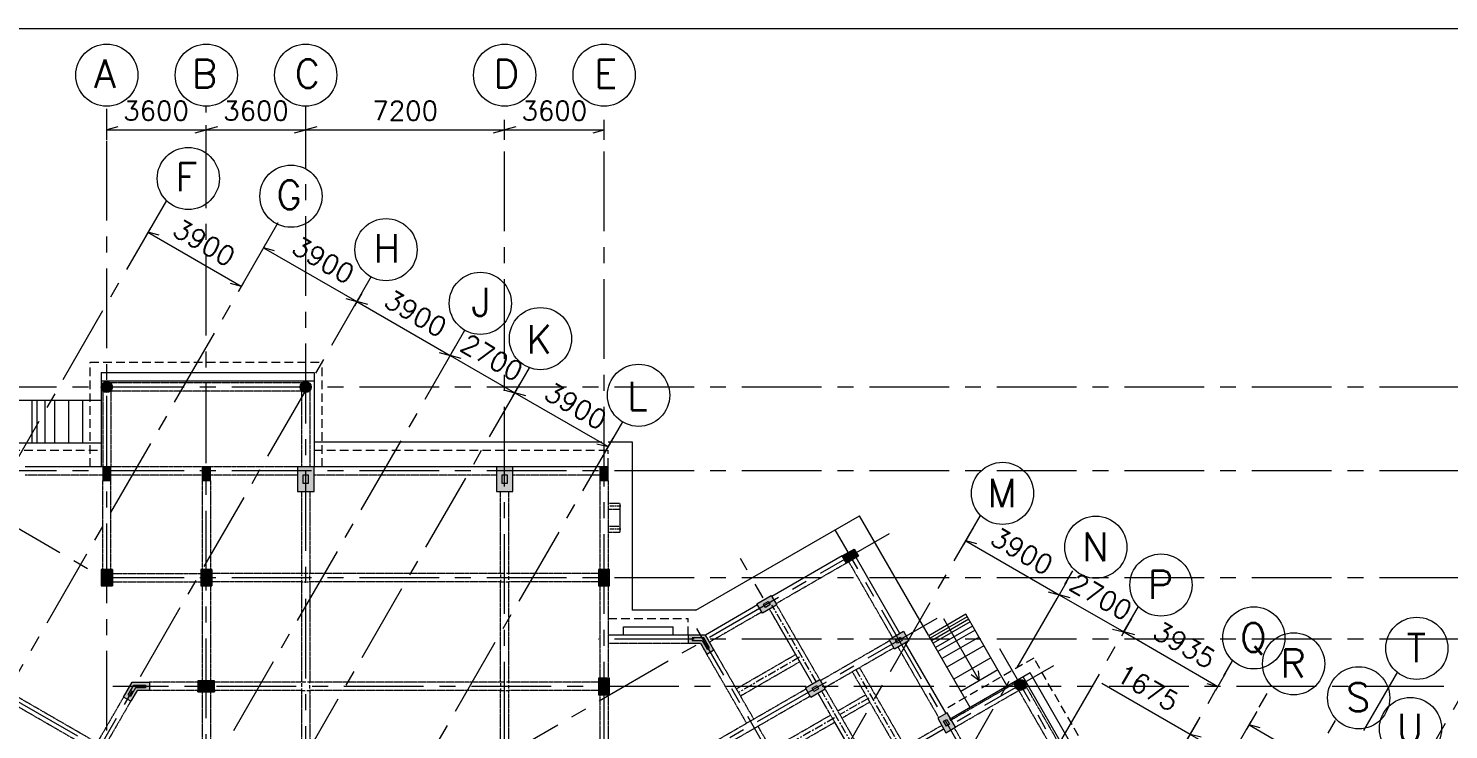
# Model space of a CAD drawing. Header units: millimetres. Extents: x 340192 to 549303, y -616317 to -538642.
# Drawn here: x 540848 to 546417, y -584065 to -581316 of the extents above; entities that cross this region are included whole.
import ezdxf
from ezdxf.enums import TextEntityAlignment as Align
from ezdxf.lldxf.tags import DXFTag

# ---------------------------------------------------------------- set-up
doc = ezdxf.new("R2010")
doc.units = ezdxf.units.MM
doc.header["$LTSCALE"] = 250
doc.header["$MEASUREMENT"] = 0
for name, pattern in [('( Center )', [2, 1.25, -0.25, 0.25, -0.25]), ('__CENTER__0', [2000, 1250, -250, 250, -250]), ('__HIDDEN__0', [375, 250, -125]), ('__HIDDEN__2', [375, 250, -125]), ('__HIDDEN__3', [375, 250, -125]), ('HIDDEN', [375, 250, -125]), ('HIDDENX2', [0.75, 0.5, -0.25])]:
    doc.linetypes.add(name, pattern=pattern)
doc.layers.get('DEFPOINTS').update_dxf_attribs({"lineweight": 0})
for name, color, linetype, lineweight in [('AR-GREENARY', 3, 'Continuous', 0), ('AR-PLTH-PROTCN', 5, 'Continuous', 0), ('AR-PROJ-ABV', 4, 'HIDDENX2', 0), ('AR-STAIR', 70, 'Continuous', 13), ('CV-AB-CJ', 2, 'Continuous', 0), ('CV-CB-BEAM', 7, 'Continuous', 0), ('CV-CB-CIVIL', 70, 'Continuous', 0), ('CV-CB-COLUMN', 3, 'Continuous', 0), ('CV-CB-GRID TXT', 6, 'Continuous', 0), ('CV-CB-REINFORCEMENT', 6, 'Continuous', 0), ('CV-CB-SHADE', 25, 'Continuous', 0), ('CV-COL', 3, 'Continuous', 0), ('CV-GRID_LINE', 8, 'CENTER', 0), ('CV-GRID_NO', 6, 'Continuous', 0), ('CV-MISC', 3, 'Continuous', 0)]:
    doc.layers.add(name, color=color, linetype=linetype, lineweight=lineweight)
doc.styles.add('ROMANS_0', font='romans.shx')
doc.styles.add('Style-romans', font='romans.shx')
tags = doc.linetypes.add('CENTER', pattern=[2, 1.25, -0.25, 0.25, -0.25]).pattern_tags.tags
tags[10:11] = [DXFTag(74, 4), DXFTag(75, 0), DXFTag(340, '0'), DXFTag(46, 1.0), DXFTag(50, 0.0), DXFTag(44, 0.0), DXFTag(45, 0.0)]
tags[8:9] = [DXFTag(74, 4), DXFTag(75, 0), DXFTag(340, '0'), DXFTag(46, 1.0), DXFTag(50, 0.0), DXFTag(44, 0.0), DXFTag(45, 0.0)]
tags[6:7] = [DXFTag(74, 4), DXFTag(75, 0), DXFTag(340, '0'), DXFTag(46, 1.0), DXFTag(50, 0.0), DXFTag(44, 0.0), DXFTag(45, 0.0)]
tags[4:5] = [DXFTag(74, 4), DXFTag(75, 0), DXFTag(340, '0'), DXFTag(46, 1.0), DXFTag(50, 0.0), DXFTag(44, 0.0), DXFTag(45, 0.0)]
doc.dimstyles.new('.15', dxfattribs={"dimtxt": 75, "dimasz": 0.00015, "dimexe": 18.75, "dimexo": 18.75, "dimgap": 37.5, "dimtad": 1, "dimdec": 0, "dimlfac": 9.227778, "dimzin": 0, "dimdsep": 46, "dimtxsty": 'ROMANS_0', "dimblk": 'TICK', "dimcen": 60, "dimclrd": 2, "dimclre": 2, "dimclrt": 3, "dimadec": 0, "dimazin": 0, "dimtfac": 1, "dimtdec": 0, "dimtofl": 0, "dimtmove": 0, "dimatfit": 3, "dimldrblk": 'TICK', "dimfxl": 1, "dimtolj": 1, "dimtzin": 0, "dimlwd": -1, "dimlwe": -1, "dimarcsym": 0})

# ---------------------------------------------------------------- blocks, each defined once
blk = doc.blocks.new('TICK')
at = {"color": 3}
blk.add_line((-289777.747, -77645.713), (0, 0), dxfattribs=at)
blk = doc.blocks.new('*D28')
at = {"layer": 'CV-CB-SHADE', "color": 2, "transparency": 16777216}
for p, q in [((541155.1, -581752.8), (541155.1, -581694.4)), ((541545.1, -581752.8), (541545.1, -581694.4))]:
    blk.add_line(p, q, dxfattribs=at)
at = {"layer": 'CV-CB-SHADE', "color": 0, "transparency": 16777216}
blk.add_line((541155.1, -581713.1), (541545.1, -581713.1), dxfattribs=at)
at = {"layer": 'DEFPOINTS', "color": 0, "transparency": 16777216}
for p in [(541545.1, -581713.1), (541155.1, -581771.5), (541545.1, -581771.5)]:
    blk.add_point(p, dxfattribs=at)
at = {"layer": 'CV-CB-SHADE', "color": 0, "transparency": 16777216, "xscale": 0.00015, "yscale": 0.00015, "zscale": 0.00015, "rotation": 180}
blk.add_blockref('TICK', (541155.1, -581713.1), dxfattribs=at)
at = {"layer": 'CV-CB-SHADE', "color": 0, "transparency": 16777216, "xscale": 0.00015, "yscale": 0.00015, "zscale": 0.00015}
blk.add_blockref('TICK', (541545.1, -581713.1), dxfattribs=at)
at = {"layer": 'CV-CB-SHADE', "color": 3, "transparency": 16777216, "insert": (541348.2, -581638.1), "char_height": 75, "attachment_point": 5, "style": 'ROMANS_0'}
blk.add_mtext('\\A1;3600', dxfattribs=at)
blk = doc.blocks.new('*D29')
at = {"layer": 'CV-CB-SHADE', "color": 2, "transparency": 16777216}
for p, q in [((541545.1, -581752.8), (541545.1, -581694.4)), ((541935.1, -581752.8), (541935.1, -581694.4))]:
    blk.add_line(p, q, dxfattribs=at)
at = {"layer": 'CV-CB-SHADE', "color": 0, "transparency": 16777216}
blk.add_line((541545.1, -581713.1), (541935.1, -581713.1), dxfattribs=at)
at = {"layer": 'DEFPOINTS', "color": 0, "transparency": 16777216}
for p in [(541935.1, -581713.1), (541545.1, -581771.5), (541935.1, -581771.5)]:
    blk.add_point(p, dxfattribs=at)
at = {"layer": 'CV-CB-SHADE', "color": 0, "transparency": 16777216, "xscale": 0.00015, "yscale": 0.00015, "zscale": 0.00015, "rotation": 180}
blk.add_blockref('TICK', (541545.1, -581713.1), dxfattribs=at)
at = {"layer": 'CV-CB-SHADE', "color": 0, "transparency": 16777216, "xscale": 0.00015, "yscale": 0.00015, "zscale": 0.00015}
blk.add_blockref('TICK', (541935.1, -581713.1), dxfattribs=at)
at = {"layer": 'CV-CB-SHADE', "color": 3, "transparency": 16777216, "insert": (541740.1, -581638.1), "char_height": 75, "attachment_point": 5, "style": 'ROMANS_0'}
blk.add_mtext('\\A1;3600', dxfattribs=at)
blk = doc.blocks.new('*D30')
at = {"layer": 'CV-CB-SHADE', "color": 2, "transparency": 16777216}
for p, q in [((541935.1, -581752.8), (541935.1, -581694.4)), ((542715.1, -581752.8), (542715.1, -581694.4))]:
    blk.add_line(p, q, dxfattribs=at)
at = {"layer": 'CV-CB-SHADE', "color": 0, "transparency": 16777216}
blk.add_line((541935.1, -581713.1), (542715.1, -581713.1), dxfattribs=at)
at = {"layer": 'DEFPOINTS', "color": 0, "transparency": 16777216}
for p in [(542715.1, -581713.1), (541935.1, -581771.5), (542715.1, -581771.5)]:
    blk.add_point(p, dxfattribs=at)
at = {"layer": 'CV-CB-SHADE', "color": 0, "transparency": 16777216, "xscale": 0.00015, "yscale": 0.00015, "zscale": 0.00015, "rotation": 180}
blk.add_blockref('TICK', (541935.1, -581713.1), dxfattribs=at)
at = {"layer": 'CV-CB-SHADE', "color": 0, "transparency": 16777216, "xscale": 0.00015, "yscale": 0.00015, "zscale": 0.00015}
blk.add_blockref('TICK', (542715.1, -581713.1), dxfattribs=at)
at = {"layer": 'CV-CB-SHADE', "color": 3, "transparency": 16777216, "insert": (542325.1, -581638.1), "char_height": 75, "attachment_point": 5, "style": 'ROMANS_0'}
blk.add_mtext('\\A1;7200', dxfattribs=at)
blk = doc.blocks.new('*D31')
at = {"layer": 'CV-CB-SHADE', "color": 2, "transparency": 16777216}
for p, q in [((542715.1, -581752.8), (542715.1, -581694.4)), ((543105.1, -581752.8), (543105.1, -581694.4))]:
    blk.add_line(p, q, dxfattribs=at)
at = {"layer": 'CV-CB-SHADE', "color": 0, "transparency": 16777216}
blk.add_line((542715.1, -581713.1), (543105.1, -581713.1), dxfattribs=at)
at = {"layer": 'DEFPOINTS', "color": 0, "transparency": 16777216}
for p in [(543105.1, -581713.1), (542715.1, -581771.5), (543105.1, -581771.5)]:
    blk.add_point(p, dxfattribs=at)
at = {"layer": 'CV-CB-SHADE', "color": 0, "transparency": 16777216, "xscale": 0.00015, "yscale": 0.00015, "zscale": 0.00015, "rotation": 180}
blk.add_blockref('TICK', (542715.1, -581713.1), dxfattribs=at)
at = {"layer": 'CV-CB-SHADE', "color": 0, "transparency": 16777216, "xscale": 0.00015, "yscale": 0.00015, "zscale": 0.00015}
blk.add_blockref('TICK', (543105.1, -581713.1), dxfattribs=at)
at = {"layer": 'CV-CB-SHADE', "color": 3, "transparency": 16777216, "insert": (542910.1, -581638.1), "char_height": 75, "attachment_point": 5, "style": 'ROMANS_0'}
blk.add_mtext('\\A1;3600', dxfattribs=at)
blk = doc.blocks.new('*D32')
at = {"layer": 'CV-CB-SHADE', "color": 2, "transparency": 16777216}
for p, q in [((541324.8, -582100.7), (541307.1, -582131.3)), ((541690.7, -582311.9), (541673, -582342.5))]:
    blk.add_line(p, q, dxfattribs=at)
at = {"layer": 'CV-CB-SHADE', "color": 0, "transparency": 16777216}
blk.add_line((541316.5, -582115), (541682.4, -582326.3), dxfattribs=at)
at = {"layer": 'DEFPOINTS', "color": 0, "transparency": 16777216}
for p in [(541334.2, -582084.5), (541700.1, -582295.7), (541682.4, -582326.3)]:
    blk.add_point(p, dxfattribs=at)
at = {"layer": 'CV-CB-SHADE', "color": 0, "transparency": 16777216, "xscale": 0.00015, "yscale": 0.00015, "zscale": 0.00015}
for p, rotation in [((541316.5, -582115), 150.0000000000014), ((541682.4, -582326.3), 330.0000000000014)]:
    blk.add_blockref('TICK', p, dxfattribs=dict(at, rotation=rotation))
at = {"layer": 'CV-CB-SHADE', "color": 3, "transparency": 16777216, "insert": (541536.9, -582155.7), "char_height": 75, "attachment_point": 5, "rotation": 330, "style": 'ROMANS_0'}
blk.add_mtext('\\A1;3900', dxfattribs=at)
blk = doc.blocks.new('*D33')
at = {"layer": 'CV-CB-SHADE', "color": 2, "transparency": 16777216}
for p, q in [((541777.8, -582161.1), (541760.1, -582191.6)), ((542154.5, -582353.5), (542126, -582402.9))]:
    blk.add_line(p, q, dxfattribs=at)
at = {"layer": 'CV-CB-SHADE', "color": 0, "transparency": 16777216}
blk.add_line((541769.5, -582175.4), (542135.4, -582386.6), dxfattribs=at)
at = {"layer": 'DEFPOINTS', "color": 0, "transparency": 16777216}
for p in [(541787.2, -582144.8), (542163.9, -582337.3), (542135.4, -582386.6)]:
    blk.add_point(p, dxfattribs=at)
at = {"layer": 'CV-CB-SHADE', "color": 0, "transparency": 16777216, "xscale": 0.00015, "yscale": 0.00015, "zscale": 0.00015}
for p, rotation in [((541769.5, -582175.4), 150.0000000016902), ((542135.4, -582386.6), 330.0000000016901)]:
    blk.add_blockref('TICK', p, dxfattribs=dict(at, rotation=rotation))
at = {"layer": 'CV-CB-SHADE', "color": 3, "transparency": 16777216, "insert": (542003.8, -582224.1), "char_height": 75, "attachment_point": 5, "rotation": 330, "style": 'ROMANS_0'}
blk.add_mtext('\\A1;3900', dxfattribs=at)
blk = doc.blocks.new('*D34')
at = {"layer": 'CV-CB-SHADE', "color": 2, "transparency": 16777216}
for p, q in [((542154.5, -582353.5), (542126, -582402.9)), ((542520.4, -582564.8), (542491.9, -582614.1))]:
    blk.add_line(p, q, dxfattribs=at)
at = {"layer": 'CV-CB-SHADE', "color": 0, "transparency": 16777216}
blk.add_line((542135.4, -582386.6), (542501.3, -582597.9), dxfattribs=at)
at = {"layer": 'DEFPOINTS', "color": 0, "transparency": 16777216}
for p in [(542163.9, -582337.3), (542529.8, -582548.6), (542501.3, -582597.9)]:
    blk.add_point(p, dxfattribs=at)
at = {"layer": 'CV-CB-SHADE', "color": 0, "transparency": 16777216, "xscale": 0.00015, "yscale": 0.00015, "zscale": 0.00015}
for p, rotation in [((542135.4, -582386.6), 150.0000000016902), ((542501.3, -582597.9), 330.0000000016901)]:
    blk.add_blockref('TICK', p, dxfattribs=dict(at, rotation=rotation))
at = {"layer": 'CV-CB-SHADE', "color": 3, "transparency": 16777216, "insert": (542366, -582433.2), "char_height": 75, "attachment_point": 5, "rotation": 330, "style": 'ROMANS_0'}
blk.add_mtext('\\A1;3900', dxfattribs=at)
blk = doc.blocks.new('*D35')
at = {"layer": 'CV-CB-SHADE', "color": 2, "transparency": 16777216}
for p, q in [((542520.4, -582564.8), (542491.9, -582614.1)), ((542773.7, -582711), (542745.2, -582760.4))]:
    blk.add_line(p, q, dxfattribs=at)
at = {"layer": 'CV-CB-SHADE', "color": 0, "transparency": 16777216}
blk.add_line((542501.3, -582597.9), (542754.6, -582744.1), dxfattribs=at)
at = {"layer": 'DEFPOINTS', "color": 0, "transparency": 16777216}
for p in [(542529.8, -582548.6), (542783.1, -582694.8), (542754.6, -582744.1)]:
    blk.add_point(p, dxfattribs=at)
at = {"layer": 'CV-CB-SHADE', "color": 0, "transparency": 16777216, "xscale": 0.00015, "yscale": 0.00015, "zscale": 0.00015}
for p, rotation in [((542501.3, -582597.9), 150.0000000016902), ((542754.6, -582744.1), 330.0000000016901)]:
    blk.add_blockref('TICK', p, dxfattribs=dict(at, rotation=rotation))
at = {"layer": 'CV-CB-SHADE', "color": 3, "transparency": 16777216, "insert": (542665.5, -582606.1), "char_height": 75, "attachment_point": 5, "rotation": 330, "style": 'ROMANS_0'}
blk.add_mtext('\\A1;2700', dxfattribs=at)
blk = doc.blocks.new('*D36')
at = {"layer": 'CV-CB-SHADE', "color": 2, "transparency": 16777216}
for p, q in [((542773.7, -582711), (542745.2, -582760.4)), ((543139.6, -582922.3), (543111.1, -582971.6))]:
    blk.add_line(p, q, dxfattribs=at)
at = {"layer": 'CV-CB-SHADE', "color": 0, "transparency": 16777216}
blk.add_line((542754.6, -582744.1), (543120.5, -582955.4), dxfattribs=at)
at = {"layer": 'DEFPOINTS', "color": 0, "transparency": 16777216}
for p in [(542783.1, -582694.8), (543149, -582906.1), (543120.5, -582955.4)]:
    blk.add_point(p, dxfattribs=at)
at = {"layer": 'CV-CB-SHADE', "color": 0, "transparency": 16777216, "xscale": 0.00015, "yscale": 0.00015, "zscale": 0.00015}
for p, rotation in [((542754.6, -582744.1), 150.0000000016902), ((543120.5, -582955.4), 330.0000000016901)]:
    blk.add_blockref('TICK', p, dxfattribs=dict(at, rotation=rotation))
at = {"layer": 'CV-CB-SHADE', "color": 3, "transparency": 16777216, "insert": (542994.2, -582795.9), "char_height": 75, "attachment_point": 5, "rotation": 330, "style": 'ROMANS_0'}
blk.add_mtext('\\A1;3900', dxfattribs=at)
blk = doc.blocks.new('*D55')
at = {"layer": 'CV-CB-SHADE', "color": 2, "transparency": 16777216}
for p, q in [((544553.7, -583272.4), (544514.2, -583340.9)), ((544919.6, -583483.7), (544880.1, -583552.1))]:
    blk.add_line(p, q, dxfattribs=at)
at = {"layer": 'CV-CB-SHADE', "color": 0, "transparency": 16777216}
blk.add_line((544523.6, -583324.6), (544889.5, -583535.9), dxfattribs=at)
at = {"layer": 'DEFPOINTS', "color": 0, "transparency": 16777216}
for p in [(544563.1, -583256.2), (544929, -583467.4), (544889.5, -583535.9)]:
    blk.add_point(p, dxfattribs=at)
at = {"layer": 'CV-CB-SHADE', "color": 0, "transparency": 16777216, "xscale": 0.00015, "yscale": 0.00015, "zscale": 0.00015}
for p, rotation in [((544523.6, -583324.6), 150.0000000000014), ((544889.5, -583535.9), 330.0000000000015)]:
    blk.add_blockref('TICK', p, dxfattribs=dict(at, rotation=rotation))
at = {"layer": 'CV-CB-SHADE', "color": 3, "transparency": 16777216, "insert": (544744, -583365.3), "char_height": 75, "attachment_point": 5, "rotation": 330, "style": 'ROMANS_0'}
blk.add_mtext('\\A1;3900', dxfattribs=at)
blk = doc.blocks.new('*D56')
at = {"layer": 'CV-CB-SHADE', "color": 2, "transparency": 16777216}
for p, q in [((544919.6, -583483.7), (544880.1, -583552.1)), ((545172.9, -583629.9), (545133.4, -583698.4))]:
    blk.add_line(p, q, dxfattribs=at)
at = {"layer": 'CV-CB-SHADE', "color": 0, "transparency": 16777216}
blk.add_line((544889.5, -583535.9), (545142.8, -583682.1), dxfattribs=at)
at = {"layer": 'DEFPOINTS', "color": 0, "transparency": 16777216}
for p in [(544929, -583467.4), (545182.3, -583613.7), (545142.8, -583682.1)]:
    blk.add_point(p, dxfattribs=at)
at = {"layer": 'CV-CB-SHADE', "color": 0, "transparency": 16777216, "xscale": 0.00015, "yscale": 0.00015, "zscale": 0.00015}
for p, rotation in [((544889.5, -583535.9), 150.0000000016902), ((545142.8, -583682.1), 330.0000000016901)]:
    blk.add_blockref('TICK', p, dxfattribs=dict(at, rotation=rotation))
at = {"layer": 'CV-CB-SHADE', "color": 3, "transparency": 16777216, "insert": (545053.6, -583544), "char_height": 75, "attachment_point": 5, "rotation": 330, "style": 'ROMANS_0'}
blk.add_mtext('\\A1;2700', dxfattribs=at)
blk = doc.blocks.new('*D57')
at = {"layer": 'CV-CB-SHADE', "color": 2, "transparency": 16777216}
for p, q in [((545172.9, -583629.9), (545133.4, -583698.4)), ((545542.1, -583843.1), (545502.6, -583911.5))]:
    blk.add_line(p, q, dxfattribs=at)
at = {"layer": 'CV-CB-SHADE', "color": 0, "transparency": 16777216}
blk.add_line((545142.8, -583682.1), (545512, -583895.3), dxfattribs=at)
at = {"layer": 'DEFPOINTS', "color": 0, "transparency": 16777216}
for p in [(545182.3, -583613.7), (545551.5, -583826.8), (545512, -583895.3)]:
    blk.add_point(p, dxfattribs=at)
at = {"layer": 'CV-CB-SHADE', "color": 0, "transparency": 16777216, "xscale": 0.00015, "yscale": 0.00015, "zscale": 0.00015}
for p, rotation in [((545142.8, -583682.1), 150.0000000016902), ((545512, -583895.3), 330.0000000016901)]:
    blk.add_blockref('TICK', p, dxfattribs=dict(at, rotation=rotation))
at = {"layer": 'CV-CB-SHADE', "color": 3, "transparency": 16777216, "insert": (545381, -583733), "char_height": 75, "attachment_point": 5, "rotation": 330, "style": 'ROMANS_0'}
blk.add_mtext('\\A1;3935', dxfattribs=at)
blk = doc.blocks.new('*D58')
at = {"layer": 'CV-CB-SHADE', "color": 0, "transparency": 16777216}
for p, q in [((545403.3, -584083.4), (545056.9, -583883.4)), ((545560.5, -584174.2), (545403.3, -584083.4))]:
    blk.add_line(p, q, dxfattribs=at)
at = {"layer": 'CV-CB-SHADE', "color": 2, "transparency": 16777216}
for p, q in [((545433.5, -584031.2), (545394, -584099.7)), ((545590.6, -584122), (545551.1, -584190.4))]:
    blk.add_line(p, q, dxfattribs=at)
at = {"layer": 'DEFPOINTS', "color": 0, "transparency": 16777216}
for p in [(545442.8, -584015), (545600, -584105.7), (545560.5, -584174.2)]:
    blk.add_point(p, dxfattribs=at)
at = {"layer": 'CV-CB-SHADE', "color": 0, "transparency": 16777216, "xscale": 0.00015, "yscale": 0.00015, "zscale": 0.00015}
for p, rotation in [((545403.3, -584083.4), 150.0000000016902), ((545560.5, -584174.2), 330.0000000016901)]:
    blk.add_blockref('TICK', p, dxfattribs=dict(at, rotation=rotation))
at = {"layer": 'CV-CB-SHADE', "color": 3, "transparency": 16777216, "insert": (545236.7, -583900.6), "char_height": 75, "attachment_point": 5, "rotation": 330, "style": 'ROMANS_0'}
blk.add_mtext('\\A1;1675', dxfattribs=at)
blk = doc.blocks.new('*D59')
at = {"layer": 'CV-CB-SHADE', "color": 2, "transparency": 16777216}
for p, q in [((545664.2, -583994.4), (545624.7, -584062.9)), ((545911, -584136.9), (545871.5, -584205.3))]:
    blk.add_line(p, q, dxfattribs=at)
at = {"layer": 'CV-CB-SHADE', "color": 0, "transparency": 16777216}
for p, q in [((545634.1, -584046.6), (545880.8, -584189.1)), ((545880.8, -584189.1), (546174.7, -584358.7))]:
    blk.add_line(p, q, dxfattribs=at)
at = {"layer": 'DEFPOINTS', "color": 0, "transparency": 16777216}
for p in [(545673.6, -583978.2), (545920.4, -584120.7), (545880.8, -584189.1)]:
    blk.add_point(p, dxfattribs=at)
at = {"layer": 'CV-CB-SHADE', "color": 0, "transparency": 16777216, "xscale": 0.00015, "yscale": 0.00015, "zscale": 0.00015}
for p, rotation in [((545634.1, -584046.6), 150.0000000016902), ((545880.8, -584189.1), 330.0000000016901)]:
    blk.add_blockref('TICK', p, dxfattribs=dict(at, rotation=rotation))
at = {"layer": 'CV-CB-SHADE', "color": 3, "transparency": 16777216, "insert": (546065.3, -584209), "char_height": 75, "attachment_point": 5, "rotation": 330, "style": 'ROMANS_0'}
blk.add_mtext('\\A1;2630', dxfattribs=at)

msp = doc.modelspace()

# ---------------------------------------------------------------- hatches: boundary and pattern name
at = {"layer": 'CV-CB-SHADE', "linetype": 'Continuous', "ltscale": 0.000108333}
h = msp.add_hatch(color=256, dxfattribs=at)
edge = h.paths.add_edge_path()
edge.add_arc((541155.09, -582721.67), 21.67, 0, 360)
h = msp.add_hatch(color=256, dxfattribs=at)
edge = h.paths.add_edge_path()
edge.add_arc((541935.09, -582721.67), 21.67, 0, 360)
at = {"layer": 'CV-CB-SHADE', "ltscale": 0.000135417}
msp.add_hatch(color=25, dxfattribs=at).paths.add_polyline_path([(541956.76, -582721.67, 1), (541913.43, -582721.67, 1)])
at = {"layer": 'CV-CB-SHADE', "ltscale": 0.108333, "extrusion": (0, 0, -1)}
for points in [[(-541171.34, -583088.37), (-541171.34, -583081.33), (-541171.34, -583048.83), (-541171.34, -583034.21), (-541138.84, -583034.21), (-541138.84, -583048.83), (-541138.84, -583081.33), (-541138.84, -583088.37)], [(-541561.34, -583088.37), (-541561.34, -583081.33), (-541561.34, -583048.83), (-541561.34, -583034.21), (-541528.84, -583034.21), (-541528.84, -583048.83), (-541528.84, -583081.33), (-541528.84, -583088.37)], [(-541967.59, -583131.71), (-541967.59, -583034.21), (-541902.59, -583034.21), (-541902.59, -583131.71)], [(-542747.59, -583131.71), (-542747.59, -583034.21), (-542682.59, -583034.21), (-542682.59, -583131.71)], [(-543121.34, -583088.37), (-543121.34, -583081.33), (-543121.34, -583048.83), (-543121.34, -583034.21), (-543088.84, -583034.21), (-543088.84, -583048.83), (-543088.84, -583081.33), (-543088.84, -583088.37)], [(-544055.32, -583412.16), (-544102.23, -583385.07), (-544085.98, -583356.93), (-544039.07, -583384.01)], [(-541176.76, -583501.67), (-541176.76, -583436.67), (-541133.43, -583436.67), (-541133.43, -583501.67)], [(-541566.76, -583501.67), (-541566.76, -583436.67), (-541523.43, -583436.67), (-541523.43, -583501.67)], [(-543126.76, -583501.67), (-543126.76, -583436.67), (-543083.43, -583436.67), (-543083.43, -583501.67)], [(-543725.71, -583608.71), (-543782, -583576.21), (-543760.34, -583538.68), (-543704.04, -583571.18)], [(-544244.05, -583749.25), (-544300.34, -583716.75), (-544278.68, -583679.22), (-544222.39, -583711.72)], [(-541577.59, -583917.12), (-541577.59, -583873.79), (-541512.59, -583873.79), (-541512.59, -583917.12)], [(-543126.76, -583927.96), (-543126.76, -583862.96), (-543083.43, -583862.96), (-543083.43, -583927.96)], [(-543916.15, -583938.56), (-543972.44, -583906.06), (-543950.78, -583868.54), (-543894.49, -583901.04)], [(-544445.73, -584076.89), (-544483.25, -584055.23), (-544450.75, -583998.94), (-544413.23, -584020.6)]]:
    msp.add_hatch(color=25, dxfattribs=at).paths.add_polyline_path(points)
at = {"layer": 'CV-CB-SHADE', "linetype": 'Continuous', "ltscale": 0.108333, "extrusion": (0, 0, -1)}
for points in [[(-543507.84, -583768.68), (-543535.98, -583752.43), (-543502.23, -583693.96), (-543434.71, -583693.96), (-543434.71, -583726.46), (-543483.46, -583726.46)], [(-541249.3, -583953.93), (-541273.68, -583911.71), (-541322.43, -583911.71), (-541322.43, -583879.21), (-541254.92, -583879.21), (-541221.16, -583937.68)]]:
    msp.add_hatch(color=25, dxfattribs=at).paths.add_polyline_path(points)
at = {"layer": 'CV-CB-SHADE', "linetype": 'Continuous', "ltscale": 0.000108333}
h = msp.add_hatch(color=256, dxfattribs=at)
edge = h.paths.add_edge_path()
edge.add_arc((544737.82, -583889.49), 21.67, 0, 360)

# ---------------------------------------------------------------- linework, layer by layer
at = {"layer": 'AR-GREENARY', "ltscale": 0.000108333}
msp.add_line((543141.39, -582936.71, -232618.36), (543166.3, -582936.71, -232618.36), dxfattribs=at)
at = {"layer": 'AR-PLTH-PROTCN', "color": 21, "ltscale": 0.000108333}
for p, q in [((541967.59, -582936.71, -232618.36), (543096.43, -582936.71, -232618.36)), ((543121.34, -582936.71, -232618.36), (543215.05, -582936.71, -232618.36)), ((543215.05, -582936.71, -232618.36), (543215.05, -583596.46, -232618.36)), ((543465.45, -583596.46, -232618.36), (544106.61, -583226.28, -232618.36)), ((544376.9, -583694.44, -232618.36), (544106.61, -583226.28, -232618.36)), ((543465.45, -583596.46, -232618.36), (543215.05, -583596.46, -232618.36))]:
    msp.add_line(p, q, dxfattribs=at)
at = {"layer": 'AR-PROJ-ABV', "linetype": '__HIDDEN__2', "ltscale": 0.000541667}
for p, q in [((541090.09, -582624.17, -232618.36), (542000.09, -582624.17, -232618.36)), ((541090.09, -583034.21, -232618.36), (541090.09, -582624.17, -232618.36)), ((542000.09, -583034.21, -232618.36), (542000.09, -582624.17, -232618.36)), ((540729.53, -582969.21, -232618.36), (541133.43, -582969.21, -232618.36)), ((541967.59, -582969.21, -232618.36), (543121.34, -582969.21, -232618.36)), ((543121.34, -583034.21, -232618.36), (543121.34, -582969.21, -232618.36)), ((543121.34, -583628.96, -232618.36), (543434.71, -583628.96, -232618.36)), ((543434.71, -583693.96, -232618.36), (543434.71, -583628.96, -232618.36)), ((544789.76, -583784.45, -232618.36), (544437.94, -583987.57, -232618.36)), ((545244.76, -584572.53, -232618.36), (544789.76, -583784.45, -232618.36))]:
    msp.add_line(p, q, dxfattribs=at)
at = {"layer": 'AR-STAIR', "ltscale": 0.000108333}
for p, q in [((543180.53, -583661.35, -232618.36), (543375.53, -583661.35, -232618.36)), ((543180.53, -583693.85, -232618.36), (543180.53, -583661.35, -232618.36)), ((543375.53, -583693.85, -232618.36), (543375.53, -583661.35, -232618.36)), ((543180.53, -583693.85, -232618.36), (543375.53, -583693.85, -232618.36))]:
    msp.add_line(p, q, dxfattribs=at)
at = {"layer": 'CV-AB-CJ', "color": 2, "ltscale": 0.108333, "elevation": -232618.36, "flags": 128}
for points in [[(543495.97, -583704.79), (543450.96, -583704.79), (543450.96, -583715.62), (543489.72, -583715.62), (543509.09, -583749.19), (543518.48, -583743.77), (543495.97, -583704.79)], [(541261.17, -583890.04), (541306.18, -583890.04), (541306.18, -583900.87), (541267.42, -583900.87), (541248.05, -583934.44), (541238.67, -583929.02), (541261.17, -583890.04)]]:
    msp.add_lwpolyline(points, dxfattribs=at)
at = {"layer": 'CV-AB-CJ', "color": 2, "ltscale": 0.000135417}
for centre in [(541155.09, -582721.67, -232618.36), (541935.09, -582721.67, -232618.36), (544737.82, -583889.49, -232618.36)]:
    msp.add_circle(centre, 7.22, dxfattribs=at)
at = {"layer": 'CV-AB-CJ', "color": 2, "ltscale": 0.108333}
for points in [[(541149.68, -583052.24, -232618.36), (541160.51, -583052.24, -232618.36), (541160.51, -583070.34, -232618.36), (541149.68, -583070.34, -232618.36)], [(541539.68, -583052.24, -232618.36), (541550.51, -583052.24, -232618.36), (541550.51, -583070.34, -232618.36), (541539.68, -583070.34, -232618.36)], [(541945.93, -583066.71, -232618.36), (541924.26, -583066.71, -232618.36), (541924.26, -583099.21, -232618.36), (541945.93, -583099.21, -232618.36)], [(542725.93, -583066.71, -232618.36), (542704.26, -583066.71, -232618.36), (542704.26, -583099.21, -232618.36), (542725.93, -583099.21, -232618.36)], [(543099.68, -583052.24, -232618.36), (543110.51, -583052.24, -232618.36), (543110.51, -583070.34, -232618.36), (543099.68, -583070.34, -232618.36)], [(544081.18, -583384.72, -232618.36), (544075.76, -583375.34, -232618.36), (544060.13, -583384.36, -232618.36), (544065.54, -583393.74, -232618.36)]]:
    msp.add_3dface(points, dxfattribs=at)
at = {"layer": 'CV-AB-CJ', "color": 2, "ltscale": 0.000135417}
for points in [[(541162.32, -583458.33, -232618.36), (541147.87, -583458.33, -232618.36), (541147.87, -583480, -232618.36), (541162.32, -583480, -232618.36)], [(541552.32, -583458.33, -232618.36), (541537.87, -583458.33, -232618.36), (541537.87, -583480, -232618.36), (541552.32, -583480, -232618.36)], [(543112.32, -583458.33, -232618.36), (543097.87, -583458.33, -232618.36), (543097.87, -583480, -232618.36), (543112.32, -583480, -232618.36)], [(543749.07, -583562.16, -232618.36), (543756.22, -583574.72, -232618.36), (543737.39, -583585.44, -232618.36), (543730.25, -583572.89, -232618.36)], [(544267.14, -583702.86, -232618.36), (544274.29, -583715.42, -232618.36), (544255.46, -583726.14, -232618.36), (544248.32, -583713.58, -232618.36)], [(541555.93, -583902.68, -232618.36), (541555.93, -583888.23, -232618.36), (541534.26, -583888.23, -232618.36), (541534.26, -583902.68, -232618.36)], [(543112.32, -583884.62, -232618.36), (543097.87, -583884.62, -232618.36), (543097.87, -583906.29, -232618.36), (543112.32, -583906.29, -232618.36)], [(543939.25, -583892.18, -232618.36), (543946.39, -583904.73, -232618.36), (543927.56, -583915.45, -232618.36), (543920.42, -583902.9, -232618.36)], [(544459.91, -584043.69, -232618.36), (544447.4, -584050.91, -232618.36), (544436.57, -584032.14, -232618.36), (544449.08, -584024.92, -232618.36)]]:
    msp.add_3dface(points, dxfattribs=at)
at = {"layer": 'CV-CB-BEAM', "linetype": 'HIDDEN', "ltscale": 4.33333e-07}
for p, q in [((541138.84, -582736, -232618.36), (541138.84, -583034.21, -232618.36)), ((541920.76, -582705.42, -232618.36), (541169.43, -582705.42, -232618.36)), ((541171.34, -582736, -232618.36), (541171.34, -583034.21, -232618.36)), ((541918.84, -582737.92, -232618.36), (541171.34, -582737.92, -232618.36)), ((541918.84, -582736, -232618.36), (541918.84, -583034.21, -232618.36)), ((541951.34, -582736, -232618.36), (541951.34, -583034.21, -232618.36)), ((541138.84, -583066.71, -232618.36), (540834.57, -583066.71, -232618.36)), ((541528.84, -583034.21, -232618.36), (541171.34, -583034.21, -232618.36)), ((541528.84, -583066.71, -232618.36), (541171.34, -583066.71, -232618.36)), ((541902.59, -583034.21, -232618.36), (541561.34, -583034.21, -232618.36)), ((541902.59, -583066.71, -232618.36), (541561.34, -583066.71, -232618.36)), ((542682.59, -583066.71, -232618.36), (541967.59, -583066.71, -232618.36)), ((543088.84, -583066.71, -232618.36), (542747.59, -583066.71, -232618.36)), ((541138.84, -583436.67, -232618.36), (541138.84, -583088.37, -232618.36)), ((541171.34, -583436.67, -232618.36), (541171.34, -583088.37, -232618.36)), ((541528.84, -583088.37, -232618.36), (541528.84, -583436.67, -232618.36)), ((541561.34, -583088.37, -232618.36), (541561.34, -583436.67, -232618.36)), ((543088.84, -583088.37, -232618.36), (543088.84, -583436.67, -232618.36)), ((543121.34, -583088.37, -232618.36), (543121.34, -583436.67, -232618.36)), ((541918.84, -583131.71, -232618.36), (541918.84, -583452.92, -232618.36)), ((541951.34, -583131.71, -232618.36), (541951.34, -583452.92, -232618.36)), ((542698.84, -583452.92, -232618.36), (542698.84, -583131.71, -232618.36)), ((542731.34, -583452.92, -232618.36), (542731.34, -583131.71, -232618.36)), ((544236.46, -583703.6, -232618.36), (544064.97, -583406.58, -232618.36)), ((541176.76, -583452.92, -232618.36), (541523.43, -583452.92, -232618.36)), ((541918.84, -583452.92, -232618.36), (541566.76, -583452.92, -232618.36)), ((542698.84, -583452.92, -232618.36), (541951.34, -583452.92, -232618.36)), ((543083.43, -583452.92, -232618.36), (542731.34, -583452.92, -232618.36)), ((544055.32, -583412.16, -232618.36), (543779.29, -583571.52, -232618.36)), ((541176.76, -583485.42, -232618.36), (541523.43, -583485.42, -232618.36)), ((541528.84, -583501.67, -232618.36), (541528.84, -583873.79, -232618.36)), ((541561.34, -583501.67, -232618.36), (541561.34, -583873.79, -232618.36)), ((541918.84, -583485.42, -232618.36), (541566.76, -583485.42, -232618.36)), ((541918.84, -583485.42, -232618.36), (541918.84, -583879.21, -232618.36)), ((542698.84, -583485.42, -232618.36), (541951.34, -583485.42, -232618.36)), ((541951.34, -583485.42, -232618.36), (541951.34, -583879.21, -232618.36)), ((542698.84, -583879.21, -232618.36), (542698.84, -583485.42, -232618.36)), ((543083.43, -583485.42, -232618.36), (542731.34, -583485.42, -232618.36)), ((542731.34, -583879.21, -232618.36), (542731.34, -583485.42, -232618.36)), ((543088.84, -583501.67, -232618.36), (543088.84, -583862.96, -232618.36)), ((543121.34, -583501.67, -232618.36), (543121.34, -583693.96, -232618.36)), ((543953.49, -583873.23, -232618.36), (543782, -583576.21, -232618.36)), ((543723, -583604.02, -232618.36), (543518.48, -583722.1, -232618.36)), ((543922.63, -583884.79, -232618.36), (543753.86, -583592.46, -232618.36)), ((543121.34, -583693.96, -232618.36), (543121.34, -583862.96, -232618.36)), ((543121.34, -583726.46, -232618.36), (543434.71, -583726.46, -232618.36)), ((544225.09, -583716.42, -232618.36), (543953.22, -583873.38, -232618.36)), ((544417.92, -584017.89, -232618.36), (544258.12, -583741.13, -232618.36)), ((543664.52, -584040.06, -232618.36), (543507.84, -583768.68, -232618.36)), ((543692.67, -584023.81, -232618.36), (543535.98, -583752.43, -232618.36)), ((543856.55, -583770.95, -232618.36), (543624.15, -583905.13, -232618.36)), ((543872.8, -583799.1, -232618.36), (543640.4, -583933.28, -232618.36)), ((544241.34, -583744.56, -232618.36), (543969.74, -583901.37, -232618.36)), ((544257.79, -584147.87, -232618.36), (544079.04, -583838.27, -232618.36)), ((544285.93, -584131.62, -232618.36), (544107.18, -583822.02, -232618.36)), ((541512.59, -583879.21, -232618.36), (541322.43, -583879.21, -232618.36)), ((541918.84, -583879.21, -232618.36), (541577.59, -583879.21, -232618.36)), ((541918.84, -583907.92, -232618.36), (541918.84, -584269.21, -232618.36)), ((542698.84, -583879.21, -232618.36), (541951.34, -583879.21, -232618.36)), ((541951.34, -583907.92, -232618.36), (541951.34, -584269.21, -232618.36)), ((542698.84, -584269.21, -232618.36), (542698.84, -583907.92, -232618.36)), ((543083.43, -583879.21, -232618.36), (542731.34, -583879.21, -232618.36)), ((542731.34, -584269.21, -232618.36), (542731.34, -583907.92, -232618.36)), ((543897.19, -583905.73, -232618.36), (543166.34, -584327.69, -232618.36)), ((544148.49, -584210.98, -232618.36), (543969.74, -583901.37, -232618.36)), ((544717.29, -583882.58, -232618.36), (544462.31, -584029.79, -232618.36)), ((545134.73, -584544.45, -232618.36), (544759.06, -583893.77, -232618.36)), ((540774.74, -583955.81, -232618.36), (541084.34, -584134.56, -232618.36)), ((540790.99, -583927.67, -232618.36), (541100.59, -584106.42, -232618.36)), ((541120.66, -584111.75, -232618.36), (541221.16, -583937.68, -232618.36)), ((541148.8, -584128, -232618.36), (541249.3, -583953.93, -232618.36)), ((541512.59, -583911.71, -232618.36), (541322.43, -583911.71, -232618.36)), ((541528.84, -583917.12, -232618.36), (541528.84, -584301.71, -232618.36)), ((541561.34, -583917.12, -232618.36), (541561.34, -584301.71, -232618.36)), ((541918.84, -583911.71, -232618.36), (541577.59, -583911.71, -232618.36)), ((542698.84, -583911.71, -232618.36), (541951.34, -583911.71, -232618.36)), ((543083.43, -583911.71, -232618.36), (542731.34, -583911.71, -232618.36)), ((543088.84, -583927.96, -232618.36), (543088.84, -584301.71, -232618.36)), ((543121.34, -583927.96, -232618.36), (543121.34, -584301.71, -232618.36)), ((543913.44, -583933.87, -232618.36), (543182.59, -584355.83, -232618.36)), ((544117.63, -584222.54, -232618.36), (543944.3, -583922.31, -232618.36)), ((544131.31, -583928.81, -232618.36), (544021.74, -583992.07, -232618.36)), ((544147.56, -583956.95, -232618.36), (544037.99, -584020.21, -232618.36)), ((544731.87, -583911.69, -232618.36), (544478.56, -584057.94, -232618.36)), ((545105.62, -584559.04, -232618.36), (544731.87, -583911.69, -232618.36)), ((543993.86, -584008.16, -232618.36), (543761.19, -584142.49, -232618.36)), ((543887.67, -584361.56, -232618.36), (543708.92, -584051.96, -232618.36)), ((544010.11, -584036.31, -232618.36), (543777.44, -584170.64, -232618.36)), ((544429.48, -584048.75, -232618.36), (544148.49, -584210.98, -232618.36)), ((544608.56, -584283.1, -232618.36), (544478.56, -584057.94, -232618.36))]:
    msp.add_line(p, q, dxfattribs=at)
at = {"layer": 'CV-CB-BEAM', "linetype": 'Continuous', "ltscale": 0.000108333}
for p, q in [((541138.84, -583034.21, -232618.36), (540834.57, -583034.21, -232618.36)), ((542682.59, -583034.21, -232618.36), (541967.59, -583034.21, -232618.36)), ((543088.84, -583034.21, -232618.36), (542747.59, -583034.21, -232618.36)), ((544039.07, -583384.01, -232618.36), (543763.04, -583543.37, -232618.36)), ((544264.6, -583687.35, -232618.36), (544093.12, -583390.33, -232618.36)), ((543706.75, -583575.87, -232618.36), (543502.23, -583693.96, -232618.36)), ((543121.34, -583693.85, -232618.36), (543434.71, -583693.85, -232618.36)), ((544446.06, -584001.64, -232618.36), (544286.27, -583724.88, -232618.36))]:
    msp.add_line(p, q, dxfattribs=at)
at = {"layer": 'CV-CB-BEAM', "linetype": 'HIDDEN', "ltscale": 5.41667e-07}
for p, q in [((543121.34, -583176.67, -232618.36), (543167.39, -583176.67, -232618.36)), ((543167.39, -583176.67, -232618.36), (543167.39, -583201.58, -232618.36)), ((543167.39, -583201.58, -232618.36), (543121.34, -583201.58, -232618.36)), ((543121.34, -583266.58, -232618.36), (543167.39, -583266.58, -232618.36)), ((543167.39, -583291.5, -232618.36), (543121.34, -583291.5, -232618.36)), ((543167.39, -583266.58, -232618.36), (543167.39, -583291.5, -232618.36))]:
    msp.add_line(p, q, dxfattribs=at)
at = {"layer": 'CV-CB-CIVIL', "ltscale": 0.000108333}
for p, q in [((541133.43, -582664.79, -232618.36), (541133.43, -583034.21, -232618.36)), ((541133.43, -582664.79, -232618.36), (541967.59, -582664.79, -232618.36)), ((541967.59, -582664.79, -232618.36), (541967.59, -583034.21, -232618.36)), ((541133.43, -582697.29, -232618.36), (541967.59, -582697.29, -232618.36)), ((544523.68, -583612.83, -232618.36), (544378.26, -583696.79, -232618.36)), ((544776.24, -583842.29, -232618.36), (544459.6, -584025.1, -232618.36)), ((545159.77, -584571.56, -232618.36), (544748.1, -583858.54, -232618.36))]:
    msp.add_line(p, q, dxfattribs=at)
at = {"layer": 'CV-CB-CIVIL', "linetype": 'Continuous', "ltscale": 0.000108333}
for p, q in [((541133.43, -582774.21, -232618.36), (540808.43, -582774.21, -232618.36)), ((541133.43, -582942.12, -232618.36), (540808.43, -582942.12, -232618.36)), ((543167.39, -583201.58, -232618.36), (543167.39, -583266.58, -232618.36)), ((544686.18, -583894.29, -232618.36), (544523.68, -583612.83, -232618.36)), ((544540.76, -583978.25, -232618.36), (544378.26, -583696.79, -232618.36))]:
    msp.add_line(p, q, dxfattribs=at)
at = {"layer": 'CV-CB-CIVIL', "color": 2, "ltscale": 0.000108333}
for p, q in [((540861.38, -582774.21, -232618.36), (540861.38, -582942.12, -232618.36)), ((540880.51, -582774.21, -232618.36), (540880.51, -582942.12, -232618.36)), ((540911.72, -582774.21, -232618.36), (540911.72, -582942.12, -232618.36)), ((540950.34, -582774.21, -232618.36), (540950.34, -582942.12, -232618.36)), ((541005.34, -582774.21, -232618.36), (541005.34, -582942.12, -232618.36)), ((541060.35, -582774.21, -232618.36), (541060.35, -582942.12, -232618.36)), ((544529.33, -583622.61, -232618.36), (544383.91, -583706.57, -232618.36)), ((544534.98, -583632.4, -232618.36), (544389.56, -583716.36, -232618.36)), ((544540.59, -583642.13, -232618.36), (544395.17, -583726.08, -232618.36)), ((544550.16, -583658.69, -232618.36), (544404.74, -583742.65, -232618.36)), ((544559.72, -583675.25, -232618.36), (544414.3, -583759.21, -232618.36)), ((544575.32, -583702.28, -232618.36), (544429.9, -583786.24, -232618.36)), ((544594.63, -583735.73, -232618.36), (544449.21, -583819.68, -232618.36)), ((544622.14, -583783.36, -232618.36), (544476.72, -583867.32, -232618.36)), ((544649.64, -583831, -232618.36), (544504.22, -583914.96, -232618.36))]:
    msp.add_line(p, q, dxfattribs=at)
at = {"layer": 'CV-CB-CIVIL', "ltscale": 0.001435}
msp.add_line((545187.91, -584555.31, -232618.36), (544776.24, -583842.29, -232618.36), dxfattribs=at)
at = {"layer": 'CV-CB-COLUMN', "color": 8, "linetype": '__CENTER__0', "ltscale": 5.41667e-05}
for p, q in [((543171.18, -583189.12, -232618.36), (543121.34, -583189.12, -232618.36)), ((543171.18, -583279.04, -232618.36), (543121.34, -583279.04, -232618.36))]:
    msp.add_line(p, q, dxfattribs=at)
at = {"layer": 'CV-CB-COLUMN', "color": 8, "linetype": '__CENTER__0', "ltscale": 0.000108333}
for p, q in [((543936.7, -583876.66, -232618.36), (543763.37, -583576.44, -232618.36)), ((543871.51, -583781.08, -232618.36), (543632.27, -583919.2, -232618.36)), ((544271.86, -584139.75, -232618.36), (544093.11, -583830.14, -232618.36)), ((544134.41, -584219.1, -232618.36), (543958.37, -583914.19, -232618.36)), ((544142.72, -583940.98, -232618.36), (544030.13, -584005.98, -232618.36)), ((544008.55, -584018.44, -232618.36), (543587.3, -584261.65, -232618.36))]:
    msp.add_line(p, q, dxfattribs=at)
at = {"layer": 'CV-CB-COLUMN', "color": 3, "ltscale": 0.000135417, "elevation": -232618.36, "flags": 128}
for points in [[(541171.34, -583436.67), (541176.76, -583436.67), (541176.76, -583501.67), (541171.34, -583501.67)], [(541561.34, -583436.67), (541566.76, -583436.67), (541566.76, -583501.67), (541561.34, -583501.67)], [(543502.23, -583693.96), (543434.71, -583693.96), (543434.71, -583726.46), (543483.46, -583726.46), (543507.84, -583768.68), (543535.98, -583752.43), (543502.23, -583693.96)], [(541254.92, -583879.21), (541322.43, -583879.21), (541322.43, -583911.71), (541273.68, -583911.71), (541249.3, -583953.93), (541221.16, -583937.68), (541254.92, -583879.21)], [(541577.59, -583911.71), (541577.59, -583917.12), (541512.59, -583917.12), (541512.59, -583911.71)]]:
    msp.add_lwpolyline(points, dxfattribs=at)
at = {"layer": 'CV-CB-COLUMN', "linetype": 'Continuous', "ltscale": 0.000108333}
for centre in [(541155.09, -582721.67, -232618.36), (541935.09, -582721.67, -232618.36), (544737.82, -583889.49, -232618.36)]:
    msp.add_circle(centre, 21.67, dxfattribs=at)
at = {"layer": 'CV-CB-COLUMN', "color": 3, "ltscale": 0.000135417}
for centre in [(541155.09, -582721.67, -232618.36), (541935.09, -582721.67, -232618.36), (544737.82, -583889.49, -232618.36)]:
    msp.add_circle(centre, 21.67, dxfattribs=at)
for points in [[(541171.34, -583034.21, -232618.36), (541138.84, -583034.21, -232618.36), (541138.84, -583088.37, -232618.36), (541171.34, -583088.37, -232618.36)], [(541967.59, -583034.21, -232618.36), (541902.59, -583034.21, -232618.36), (541902.59, -583131.71, -232618.36), (541967.59, -583131.71, -232618.36)], [(542747.59, -583034.21, -232618.36), (542682.59, -583034.21, -232618.36), (542682.59, -583131.71, -232618.36), (542747.59, -583131.71, -232618.36)], [(543121.34, -583034.21, -232618.36), (543088.84, -583034.21, -232618.36), (543088.84, -583088.37, -232618.36), (543121.34, -583088.37, -232618.36)], [(544055.32, -583412.16, -232618.36), (544039.07, -583384.01, -232618.36), (544085.98, -583356.93, -232618.36), (544102.23, -583385.07, -232618.36)], [(541176.76, -583436.67, -232618.36), (541133.43, -583436.67, -232618.36), (541133.43, -583501.67, -232618.36), (541176.76, -583501.67, -232618.36)], [(541566.76, -583436.67, -232618.36), (541523.43, -583436.67, -232618.36), (541523.43, -583501.67, -232618.36), (541566.76, -583501.67, -232618.36)], [(543126.76, -583436.67, -232618.36), (543083.43, -583436.67, -232618.36), (543083.43, -583501.67, -232618.36), (543126.76, -583501.67, -232618.36)], [(543725.71, -583608.71, -232618.36), (543704.04, -583571.18, -232618.36), (543760.34, -583538.68, -232618.36), (543782, -583576.21, -232618.36)], [(544244.05, -583749.25, -232618.36), (544222.39, -583711.72, -232618.36), (544278.68, -583679.22, -232618.36), (544300.34, -583716.75, -232618.36)], [(541577.59, -583917.12, -232618.36), (541577.59, -583873.79, -232618.36), (541512.59, -583873.79, -232618.36), (541512.59, -583917.12, -232618.36)], [(543126.76, -583862.96, -232618.36), (543083.43, -583862.96, -232618.36), (543083.43, -583927.96, -232618.36), (543126.76, -583927.96, -232618.36)], [(543916.15, -583938.56, -232618.36), (543894.49, -583901.04, -232618.36), (543950.78, -583868.54, -232618.36), (543972.44, -583906.06, -232618.36)], [(544445.73, -584076.89, -232618.36), (544483.25, -584055.23, -232618.36), (544450.75, -583998.94, -232618.36), (544413.23, -584020.6, -232618.36)]]:
    msp.add_3dface(points, dxfattribs=at)
at = {"layer": 'CV-CB-COLUMN', "color": 3, "ltscale": 0.108333}
msp.add_3dface([(541561.34, -583034.21, -232618.36), (541528.84, -583034.21, -232618.36), (541528.84, -583088.37, -232618.36), (541561.34, -583088.37, -232618.36)], dxfattribs=at)
at = {"layer": 'CV-CB-COLUMN', "linetype": '__HIDDEN__0', "ltscale": 0.000108333}
msp.add_3dface([(541918.84, -583485.42, -232618.36), (541951.34, -583485.42, -232618.36), (541951.34, -583452.92, -232618.36), (541918.84, -583452.92, -232618.36)], dxfattribs=at)
at = {"layer": 'CV-CB-COLUMN', "linetype": '__HIDDEN__0', "ltscale": 0.000216667}
for points in [[(542698.84, -583485.42, -232618.36), (542731.34, -583485.42, -232618.36), (542731.34, -583452.92, -232618.36), (542698.84, -583452.92, -232618.36)], [(541918.84, -583911.71, -232618.36), (541951.34, -583911.71, -232618.36), (541951.34, -583879.21, -232618.36), (541918.84, -583879.21, -232618.36)], [(542698.84, -583911.71, -232618.36), (542731.34, -583911.71, -232618.36), (542731.34, -583879.21, -232618.36), (542698.84, -583879.21, -232618.36)]]:
    msp.add_3dface(points, dxfattribs=at)
at = {"layer": 'CV-CB-GRID TXT', "linetype": 'Continuous', "elevation": -232618.36, "flags": 128}
msp.add_lwpolyline([(536249.34, -581315.51), (548553.31, -581315.51)], dxfattribs=at)
at = {"layer": 'CV-CB-REINFORCEMENT'}
msp.add_line((536249.34, -581315.51, -232618.36), (548360.36, -581315.51, -232618.36), dxfattribs=at)
at = {"layer": 'CV-COL', "linetype": '__HIDDEN__3', "ltscale": 0.0001625, "elevation": -232618.36, "flags": 128}
msp.add_lwpolyline([(543502.23, -583693.96), (543434.71, -583693.96), (543434.71, -583726.46), (543483.46, -583726.46), (543507.84, -583768.68), (543535.98, -583752.43), (543502.23, -583693.96)], dxfattribs=at)
at = {"layer": 'CV-COL', "linetype": '__HIDDEN__3', "ltscale": 0.0001625}
msp.add_3dface([(544055.32, -583412.16, -232618.36), (544039.07, -583384.01, -232618.36), (544085.98, -583356.93, -232618.36), (544102.23, -583385.07, -232618.36)], dxfattribs=at)
at = {"layer": 'CV-GRID_LINE', "linetype": '( Center )'}
for p, q in [((541155.09, -589068.96, -232618.36), (541155.09, -581620.74, -232618.36)), ((541545.09, -588519.68, -232618.36), (541545.09, -581620.74, -232618.36)), ((541935.09, -588863.98, -232618.36), (541935.09, -581620.74, -232618.36)), ((542715.09, -588611.12, -232618.36), (542715.09, -581620.74, -232618.36)), ((543105.09, -588611.12, -232618.36), (543105.09, -581620.74, -232618.36)), ((541388.56, -581990.23, -232618.36), (540337.13, -583811.36, -232618.36)), ((541826.03, -582077.52, -232618.36), (539714.54, -585734.71, -232618.36)), ((542191.92, -582288.77, -232618.36), (540202.41, -585734.71, -232618.36)), ((542557.82, -582500.02, -232618.36), (540683.07, -585747.17, -232618.36)), ((542811.16, -582646.2, -232618.36), (540856.36, -586032.02, -232618.36)), ((546957.91, -582721.67, -232618.36), (540785.38, -582721.67, -232618.36)), ((543177.02, -582857.52, -232618.36), (541515.88, -585734.71, -232618.36)), ((546957.91, -583050.46, -232618.36), (540711.24, -583050.46, -232618.36)), ((540700.89, -583213.8, -232618.36), (541141.55, -583468.22, -232618.36)), ((542728.06, -586434.56, -232618.36), (544581.26, -583224.72, -232618.36)), ((544222.37, -583296.95, -232618.36), (538855.47, -586395.53, -232618.36)), ((546349.85, -587331.59, -232618.36), (544011.39, -583281.26, -232618.36)), ((544505.44, -586090.97, -232618.36), (539825.91, -583389.24, -232618.36)), ((545915.97, -587337.34, -232618.36), (543639.35, -583394.12, -232618.36)), ((542724.93, -587284.98, -232618.36), (544947.16, -583435.97, -232618.36)), ((546957.91, -583469.17, -232618.36), (541109.58, -583469.17, -232618.36)), ((544409.45, -583628.74, -232618.36), (539045.91, -586725.38, -232618.36)), ((543140.87, -587149.56, -232618.36), (545200.47, -583582.22, -232618.36)), ((545824.35, -587748.49, -232618.36), (543468.85, -583668.64, -232618.36)), ((546957.91, -583710.21, -232618.36), (543082.08, -583710.21, -232618.36)), ((543535.8, -587318.09, -232618.36), (545569.65, -583795.37, -232618.36)), ((546525.32, -586985.53, -232618.36), (544656.34, -583748.35, -232618.36)), ((544867.85, -583814.42, -232618.36), (539287.66, -587036.14, -232618.36)), ((544584.61, -586666.09, -232618.36), (546217, -583838.71, -232618.36)), ((546897.51, -583895.46, -232618.36), (541178.48, -583895.46, -232618.36)), ((543486.59, -587766.25, -232618.36), (545722.73, -583893.14, -232618.36)), ((543997.91, -588207.71, -232618.36), (546467.05, -583931.02, -232618.36)), ((543694.47, -587976.02, -232618.36), (545973.54, -584028.56, -232618.36))]:
    msp.add_line(p, q, dxfattribs=at)
at = {"layer": 'CV-GRID_NO', "ltscale": 0.000216667}
for centre in [(541155.09, -581498.86, -232618.36), (541545.09, -581498.86, -232618.36), (541935.09, -581498.86, -232618.36), (542715.09, -581498.86, -232618.36), (543105.09, -581498.86, -232618.36), (541474.74, -581904.05, -232618.36), (541877.21, -581973.5, -232618.36), (542249.92, -582183.07, -232618.36), (542619.74, -582393.47, -232618.36), (542855.46, -582531.83, -232618.36), (543240.34, -582753.89, -232618.36), (544667.44, -583138.55, -232618.36), (545033.33, -583349.8, -232618.36), (545288.64, -583498.05, -232618.36), (545652.92, -583705.21, -232618.36), (546292.02, -583746.1, -232618.36), (545808.91, -583806.96, -232618.36), (546064, -583939.93, -232618.36), (546267.07, -584060.47, -232618.36)]:
    msp.add_circle(centre, 121.88, dxfattribs=at)
at = {"layer": 'CV-MISC', "ltscale": 0.000180556}
for q in [(544436.66, -583630.03, -232618.36), (544544.9, -583850.54, -232618.36), (544573.51, -583834.02, -232618.36)]:
    msp.add_line((544576.93, -583872.98, -232618.36), q, dxfattribs=at)

# ---------------------------------------------------------------- texts
at = {"layer": 'CV-GRID_NO', "style": 'Style-romans'}
for s, p in [('A', (541147.49, -581493.38, -232618.36)), ('B', (541537.49, -581493.38, -232618.36)), ('C', (541941.25, -581493.38, -232618.36)), ('D', (542721.25, -581493.38, -232618.36)), ('E', (543111.25, -581493.38, -232618.36)), ('F', (541467.14, -581898.57, -232618.36)), ('G', (541869.61, -581968.02, -232618.36)), ('H', (542253.02, -582177.6, -232618.36)), ('J', (542622.83, -582387.99, -232618.36)), ('K', (542850.53, -582534.39, -232618.36)), ('L', (543235.42, -582756.44, -232618.36)), ('M', (544665.19, -583136.88, -232618.36)), ('N', (545031.08, -583348.13, -232618.36)), ('P', (545286.39, -583496.38, -232618.36)), ('Q', (545650.67, -583703.54, -232618.36)), ('T', (546289.77, -583744.43, -232618.36)), ('R', (545806.66, -583805.29, -232618.36)), ('S', (546061.75, -583938.26, -232618.36)), ('U', (546264.82, -584058.81, -232618.36))]:
    msp.add_text(s, height=111.43, dxfattribs=at).set_placement(p, align=Align.MIDDLE_CENTER)

# ---------------------------------------------------------------- dimensions: what is measured, and where the dimension line sits
at = {"layer": 'CV-CB-SHADE', "color": 2}
dim = msp.add_linear_dim(base=(541545.09, -581713.1, -232618.36), p1=(541155.09, -581771.53, -232618.36), p2=(541545.09, -581771.53, -232618.36), dimstyle='.15', override={"dimtxt": 75, "dimasz": 0.00015, "dimexe": 18.75, "dimexo": 18.75, "dimgap": 37.5, "dimlfac": 9.230769, "dimblk": 'TICK', "dimcen": 60, "dimdle": 0, "dimclrd": 0, "dimclre": 2, "dimclrt": 3, "dimfrac": 0, "dimlwe": 65535}, dxfattribs=at)
dim.commit()
dim.dimension.update_dxf_attribs({"geometry": '*D28', "text_midpoint": (541348.19, -581713.1, -232618.36), "dimtype": 160})
for base, p1, p2, picture, middle in [((541935.09, -581713.1, -232618.36), (541545.09, -581771.53, -232618.36), (541935.09, -581771.53, -232618.36), '*D29', (541740.09, -581638.1, -232618.36)), ((542715.09, -581713.1, -232618.36), (541935.09, -581771.53, -232618.36), (542715.09, -581771.53, -232618.36), '*D30', (542325.09, -581638.1, -232618.36)), ((543105.09, -581713.1, -232618.36), (542715.09, -581771.53, -232618.36), (543105.09, -581771.53, -232618.36), '*D31', (542910.09, -581638.1, -232618.36))]:
    dim = msp.add_linear_dim(base=base, p1=p1, p2=p2, dimstyle='.15', override={"dimtxt": 75, "dimasz": 0.00015, "dimexe": 18.75, "dimexo": 18.75, "dimgap": 37.5, "dimlfac": 9.230769, "dimblk": 'TICK', "dimcen": 60, "dimdle": 0, "dimclrd": 0, "dimclre": 2, "dimclrt": 3, "dimfrac": 0, "dimlwe": 65535}, dxfattribs=at)
    dim.commit()
    dim.dimension.update_dxf_attribs({"geometry": picture, "text_midpoint": middle})
for base, p1, p2, picture, middle in [((541682.4, -582326.29, -232618.36), (541334.16, -582084.46, -232618.36), (541700.05, -582295.71, -232618.36), '*D32', (541499.45, -582220.66, -232618.36)), ((542135.41, -582386.65, -232618.36), (541787.17, -582144.82, -232618.36), (542163.9, -582337.3, -232618.36), '*D33', (541966.33, -582289.03, -232618.36)), ((542501.3, -582597.9, -232618.36), (542163.9, -582337.3, -232618.36), (542529.79, -582548.55, -232618.36), '*D34', (542328.54, -582498.15, -232618.36)), ((542754.62, -582744.15, -232618.36), (542529.79, -582548.55, -232618.36), (542783.11, -582694.8, -232618.36), '*D35', (542627.96, -582671.02, -232618.36)), ((543120.51, -582955.4, -232618.36), (542783.11, -582694.8, -232618.36), (543149, -582906.05, -232618.36), '*D36', (542956.68, -582860.81, -232618.36)), ((544889.48, -583535.87, -232618.36), (544563.1, -583256.18, -232618.36), (544929, -583467.43, -232618.36), '*D55', (544706.53, -583430.24, -232618.36)), ((545142.79, -583682.12, -232618.36), (544929, -583467.43, -232618.36), (545182.31, -583613.68, -232618.36), '*D56', (545016.14, -583608.99, -232618.36)), ((545511.97, -583895.26, -232618.36), (545182.31, -583613.68, -232618.36), (545551.49, -583826.82, -232618.36), '*D57', (545343.5, -583798, -232618.36)), ((545560.47, -584174.17, -232618.36), (545442.84, -584015.01, -232618.36), (545599.99, -584105.74, -232618.36), '*D58', (545199.19, -583965.59, -232618.36)), ((545880.85, -584189.1, -232618.36), (545673.62, -583978.21, -232618.36), (545920.36, -584120.66, -232618.36), '*D59', (546027.76, -584273.93, -232618.36))]:
    dim = msp.add_linear_dim(base=base, p1=p1, p2=p2, angle=330, dimstyle='.15', override={"dimtxt": 75, "dimasz": 0.00015, "dimexe": 18.75, "dimexo": 18.75, "dimgap": 37.5, "dimlfac": 9.230769, "dimblk": 'TICK', "dimcen": 60, "dimdle": 0, "dimclrd": 0, "dimclre": 2, "dimclrt": 3, "dimlwe": 65535}, dxfattribs=at)
    dim.commit()
    dim.dimension.update_dxf_attribs({"geometry": picture, "text_midpoint": middle, "dimtype": 160})

doc.saveas('drawing.dxf')
